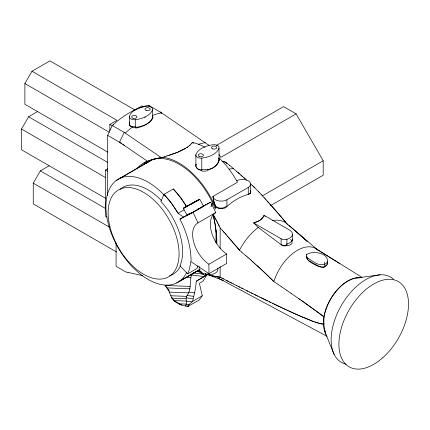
<?xml version="1.0" encoding="UTF-8"?>
<svg xmlns="http://www.w3.org/2000/svg" width="430" height="430" viewBox="0 0 430 430"><rect width="100%" height="100%" fill="white"/><g stroke="black" fill="none" stroke-linecap="round" stroke-linejoin="round"><path stroke-width="0.64" d="M236.736 180.772A8.149 4.703 0 0 1 248.26 180.772A8.149 4.703 0 0 1 248.26 187.426L226.938 199.735L226.938 206.475A56.722 32.75 -60 0 1 248.26 194.446L250.169 193.387A7.235 3.703 25.1 0 0 250.443 192.957A7.584 3.908 26.9 0 0 250.701 192.215A6.724 3.424 30.6 0 0 250.652 191.963L250.647 184.099M190.388 286.439L165.174 285.456L168.399 290.003L171.683 297.818L175.01 301.693L180.079 304.564L185.346 306.031C187.958 303.075 184.669 298.737 187.034 295.469C192.043 289.175 188.888 280.602 192.033 273.888M216.693 243.858L216.618 235.769L215.978 230.501A59.652 24.354 71.6 0 0 213.119 214.769M190.581 213.468L187.104 215.22L183.287 208.373L184.62 207.507M187.905 214.871L187.114 215.199L188.437 214.35M202.202 206.938L203.524 206.061L199.719 199.224L196.241 200.971M306.262 256.726L306.509 256.205A1.672 1.032 3.8 0 0 306.396 256.344C307.036 262.042 314.765 264.525 319.377 266.487M185.346 306.031L187.98 306.37L189.119 304.58L192.602 301.365C194.07 294.743 195.983 288.181 196.214 281.274L208.115 273.996M215.468 207.158L215.742 206.545L214.167 202.535M107.661 195.338L107.661 135.316L112.289 125.506A86.204 49.772 -60 0 1 148.603 105.275L161.503 112.821L208.518 145.06M112.289 125.506L124.2 132.381L119.519 142.163L147.522 161.282A62.844 52.406 -74.7 0 1 161.449 157.719A62.801 52.369 -74.7 0 0 147.533 161.331A60.974 35.201 60 0 0 136.976 168.684M107.71 152.091L24.881 104.27L24.881 83.538L31.976 71.251L49.928 60.883L135.068 110.042M105.484 198.262L21.5 149.774L21.5 129.043L28.595 116.756L37.861 111.408M116.498 251.948L33.25 203.884L33.25 183.153L40.339 170.866L49.031 165.851M207.824 274.534L206.706 275.216L203.111 281.091L199.391 283.241L202.272 295.786L199.009 300.167L187.98 306.37M319.571 266.546C322.833 268.406 328.762 265.788 327.235 261.65M327.031 264.633L327.558 263.246L327.246 261.676M199.719 199.219L192.457 203.498M202.374 206.594L203.535 206.067L196.268 210.34M250.169 193.387L250.636 192.258L250.47 190.963M205.04 147.345A60.974 35.201 60 0 0 192.484 142.48L190.984 144.141M191.753 143.319L192 143.04M326.623 265.159L324.51 266.788A1.72 0.973 -0.9 0 1 323.79 267.035M190.705 144.421L189.232 145.781M190.146 144.964L189.544 145.507M189.232 145.781L187.19 147.372M192.737 203.342L183.287 208.378L187.297 205.943M187.114 215.199L189.915 213.479M360.711 277.785A34.583 19.968 -60 0 0 323.914 316.749L323.914 323.666L322.994 323.973A11.916 6.842 60.3 0 1 322.28 323.973A19.527 11.212 60.2 0 1 321.28 323.86L313.158 321.43M306.778 254.302C305.112 256.731 309.406 258.919 310.981 260.252A35.502 20.495 0 0 0 314.206 262.117C319.313 266.589 332.245 265.369 325.757 256.404A13.862 8.003 0 0 0 320.877 253.587C316.329 252.125 311.073 252.012 306.778 254.302L306.778 254.829M187.55 147.108L187.899 146.85M186.814 147.63L187.179 147.377M186.803 147.635L178.348 151.973M197.107 270.803L205.024 275.383L206.808 274.243A42.334 1.204 -31.2 0 0 207.303 274.12M185.615 148.409L177.81 152.188M198.434 200.057L199.708 199.219L193.532 202.449M184.97 207.298L186.206 206.572M198.036 200.299L196.8 201.025M188.786 214.145L189.162 213.92M201.853 207.142L200.617 207.867M116.009 180.707L150.898 160.444L119.142 178.708M189.576 213.678L190.022 213.414M176.703 282.951L199.767 269.599M109.865 130.715L109.865 124.41L116.96 120.319L31.976 71.251M134.912 109.951L142.007 105.855L143.668 106.817M113.805 124.7L112.085 125.694L109.865 124.41M107.113 217.198L105.452 216.236L105.452 170.087L107.753 168.759M216.333 145.458L283.585 106.635L296.125 113.869L323.193 160.755L323.193 175.236L270.438 205.696M296.125 113.869L220.757 157.385L219.106 154.526M186.674 206.798L180.804 197.929L173.322 188.974L164.013 194.349L160.831 201.385A50.154 28.96 60 0 1 179.966 265.783L187.652 273.894L196.962 268.519A61.92 35.749 60 0 0 198.036 265.788M184.088 209.829L178.063 213.307A61.92 35.749 60 0 0 164.013 194.349L171.495 203.304L178.063 213.307L183.513 217.075M202.444 206.427L210.743 202.121L215.769 212.587A25.08 14.48 60 0 0 211.388 231.673A25.08 14.48 60 0 0 226.637 253.996L226.707 263.44L208.975 273.673L191.044 261.693A67.085 38.732 60 0 0 179.966 219.123L188.985 213.914M179.966 219.123L193.011 212.361L210.743 202.121M208.975 273.673L208.899 264.23A25.08 14.48 60 0 1 193.656 241.907A25.08 14.48 60 0 1 198.036 222.826L215.769 212.587M262.322 195.903L323.193 160.755M208.899 264.23L226.637 253.996M196.214 281.274L206.706 275.216M192.602 301.365L202.272 295.786M200.014 269.416L179.864 281L199.843 269.524M187.179 206.013L188.802 205.088M190.995 212.855L191.517 212.56M187.7 205.712L188.243 205.406M194.768 202.191L195.306 201.885M198.579 209.034L199.122 208.727M188.695 205.148L190.554 204.1M189.372 204.761L189.958 204.433M193.049 203.164L193.634 202.836M193.188 211.608L193.774 211.275M196.865 210.007L197.451 209.679M190.275 204.255L193.629 202.396M196.548 210.184L191.087 213.199M191.855 203.831L190.657 204.497M191.748 203.433L192.941 202.772M195.075 211.012L193.882 211.673M194.107 202.132L194.666 201.826M188.34 205.771L188.904 205.465M197.918 208.975L198.483 208.668M192.156 212.619L192.715 212.307M195.193 201.536L195.913 201.149M187.813 206.061L184.448 207.846M191.629 212.904L188.265 214.688M200.057 207.814L200.53 207.561M205.024 275.383L207.593 274.001M201.401 207.099L200.982 207.319L201.509 207.045M184.088 208.029L183.314 208.378M202.734 206.411L203.524 206.061M177.268 152.403L177.719 152.225M177.171 152.435L174.456 153.435M176.623 152.645L169.678 155.058M173.784 153.671L170.269 154.864M169.087 155.257L169.759 155.036M167.899 155.644L169.162 155.23M164.4 156.773L161.449 157.735L124.2 132.381M166.716 156.025L167.969 155.622M164.373 156.783L166.77 156.009M356.685 277.957L380.093 274.829M186.023 277.232L190.657 277.414M166.926 287.917L189.995 288.815M169.307 292.12L188.458 292.862M170.796 295.749L186.631 296.367M171.683 297.818L171.995 298.167L185.986 298.71M171.995 298.167L174.123 300.591L186.125 301.059L192.006 301.849M174.123 300.591L179.423 303.833L186.405 304.101M220.542 208.598L220.595 208.604A7.305 6.337 0.4 0 0 222.041 208.588M193.366 272.905L203.782 274.259M191.35 274.953L203.949 276.587M188.689 292.088L194.752 292.878M187.034 295.469L193.844 296.356M186.324 297.866L192.936 298.726M186.47 304.236L189.119 304.58M180.079 304.564L181.637 304.768M213.393 276.065A97.331 39.721 71.5 0 0 216.854 276.452L220.144 277.242L228.319 281.397M219.94 277.21L217.489 276.667M213.409 276.13L206.427 274.098M142.803 275.684L128.027 272.426M128.027 272.426L125.754 271.921L116.084 266.337L116.084 243.127M186.523 305.891L188.356 306.316M319.882 323.57L314.701 321.989M319.716 266.584L317.668 265.912M207.007 274.313L212.42 275.931L216.86 276.485A37.77 21.806 -60 0 0 223.294 280.419M313.491 321.554L298.506 315.394M312.685 321.258L300.135 316.109M221.708 279.903L206.524 274.13M205.384 273.69L205.766 273.84M197.623 270.626L201.24 272.039L198.37 270.852M205.287 273.652L205.669 273.808M317.308 265.772L315.905 265.176M200.385 271.69L200.67 271.808M198.085 270.733L198.38 270.857M299.484 315.824L281.397 307.552M297.694 315.034L295.254 313.943M294.437 313.577L291.997 312.47M290.368 311.728L291.18 312.099M288.734 310.976L289.551 311.352M287.106 310.223L287.923 310.6M286.294 309.842L283.031 308.321M279.769 306.778L280.586 307.165M282.306 307.977L259.365 296.915M278.952 306.391L275.689 304.838M274.06 304.058L274.872 304.445M272.426 303.274L273.243 303.666M269.164 301.693L270.793 302.483M267.53 300.903L260.999 297.716M257.731 296.109L254.463 294.496M259.618 297.039L251.201 292.878M249.679 292.126L241.397 287.987M249.567 292.067L253.007 293.776M246.299 290.438L247.933 291.255M238.129 286.348L243.02 288.799M233.081 283.805L236.489 285.525M236.382 285.466L239.693 287.132M226.551 280.5L231.587 283.048M229.803 282.144L233.221 283.875M221.778 278.076L223.412 278.909M327.053 336.314L221.477 279.806M24.881 83.538L109.29 132.268M107.661 135.316L121.265 143.357M286.923 239.306A5.015 2.897 0 0 1 281.118 238.768L253.593 222.874C257.833 221.907 262.359 219.617 264.09 215.36L289.503 230.034A10.04 5.794 0 0 1 286.923 239.306L286.923 245.455M28.595 116.756L107.796 162.486M105.452 170.087L107.672 171.366M21.5 129.043L105.329 177.439M40.339 170.866L105.672 208.582M33.25 183.153L109.564 227.212M179.423 303.833L181.541 305.123M315.158 248.212L339.894 263.622M317.044 249.405L362.103 277.42M192.484 142.48L193.677 143.298M123.018 144.555L124.77 145.749M281.682 286.88L286.391 290.094M281.682 286.88L273.84 281.564L261.628 269.787M286.385 290.089L291.088 293.325M291.083 293.319L300.479 299.839M298.914 298.748L299.699 299.291M301.263 300.387L303.612 302.032M300.419 299.796L313.771 309.272M304.392 302.586L323.914 316.749L316.114 310.971M314.556 309.837L315.335 310.406M265.192 216.462L264.09 215.36L262.585 217.87L260.36 219.961A16.227 9.369 0 0 1 258.193 221.251L253.593 222.874L258.215 227.459L281.118 244.686L281.118 238.768M208.518 145.06L209.093 145.501M309.928 261.601L307.181 258.941M229.684 165.459L225.788 162.293L226.965 163.916M229.674 165.453L236.468 171.183M317.48 249.76L286.767 223.595L282.118 218.021M287.869 224.53L286.767 223.595A43.855 25.322 -60 0 0 272.394 220.611M288.955 225.454L290.073 226.406M290.046 226.39L291.169 227.346M291.142 227.325L292.266 228.292M241.628 252.066L246.014 255.855M241.644 252.077L239.451 250.201L226.244 234.769M292.233 228.26L293.367 229.238M293.325 229.201L294.464 230.184M294.416 230.141L295.555 231.136M295.507 231.087L296.652 232.087M245.976 255.818L247.105 256.801M296.592 232.033L297.748 233.038M247.062 256.764L248.196 257.753M236.435 171.156L239.376 173.742M297.684 232.985L298.839 234.001M248.142 257.71L249.282 258.704M237.876 172.419L242.262 176.305M298.769 233.936L302.113 236.892M249.228 258.656L250.373 259.661M299.855 234.893L303.204 237.86M250.308 259.607L251.459 260.623M251.394 260.564L253.63 262.547M240.746 174.951L245.132 178.88M252.475 261.521L254.716 263.515M303.112 237.779L307.482 241.719M254.635 263.445L255.796 264.488M243.606 177.504L246.557 180.165M304.198 238.752L305.821 240.209M255.71 264.407L256.882 265.46M257.328 265.864L261.134 269.336M256.791 265.38L257.93 266.412M306.902 241.187L307.439 241.681M258.403 266.837L259.478 267.815M260.016 268.309L263.294 271.33M250.701 183.959L252.19 185.335M252.114 185.266L254.952 187.921M263.767 271.776L266.971 274.797M253.517 186.577L258.279 191.328M267.503 275.302L269.094 276.839M269.626 277.355L273.84 281.564A36.545 21.102 -60 0 1 294.996 251.846A36.545 21.102 -60 0 1 318.614 250.84M160.17 111.956L161.035 112.837M161.32 113.128L161.61 113.423M148.603 105.275L149.522 106.215M258.258 191.307L259.263 192.393M259.225 192.35L261.236 194.537M261.155 194.446L262.225 195.618M262.117 195.494L264.208 197.778M264.047 197.601L265.197 198.864M265.009 198.655L266.186 199.955M265.971 199.713L268.847 202.895M267.175 201.047L270.131 204.325M218.795 225.212L220.144 227.932L222.649 230.722M269.803 203.96L271.11 205.416M270.76 205.024L273.62 208.238M222.589 230.657L225.637 234.081M271.712 206.094L272.668 207.163M223.202 231.34L224.422 232.711M273.05 207.599L281.5 217.3M225.143 233.522L226.384 234.925M274.017 208.684L278.748 214.092M227.459 236.145L228.067 236.839M228.674 237.527L229.276 238.22M229.883 238.913L231.695 241.004M279.301 214.731L285.912 222.557M232.297 241.703L232.893 242.402M233.495 243.1L234.097 243.805M234.694 244.509L235.291 245.213M235.887 245.922L236.484 246.632M237.08 247.341L239.451 250.201A43.855 25.322 -60 0 1 258.215 227.459M168.399 290.003L169.092 290.9M174.483 301.005L175.01 301.693M164.975 285.068L169.071 290.825M213.307 214.538L213.791 215.457M213.769 215.414L214.264 216.354M214.231 216.295L214.731 217.252M214.694 217.177L215.199 218.144M215.156 218.064L215.661 219.037M215.613 218.951L216.118 219.934M216.07 219.837L216.58 220.821M216.526 220.724L217.483 222.606M216.983 221.617L217.935 223.493M217.892 223.412L218.381 224.385M218.343 224.309L219.268 226.158M193.011 212.361L198.036 222.826M324.618 331.154L334.148 354.411M171.973 297.614L172.462 298.829M213.103 197.902L213.968 201.917L215.742 206.545A7.751 6.187 -4.7 0 0 226.605 206.206M250.486 191.017L250.523 191.156A6.568 3.3 31.9 0 1 250.599 191.366A8.143 4.128 31.1 0 1 250.663 191.968M213.963 201.896L213.022 196.381L237.489 182.255A60.974 35.201 60 0 0 219.047 157.885M213.087 197.719L213.022 196.381A8.149 4.703 0 0 0 218.031 200.751A8.149 4.703 0 0 0 226.938 199.735M292.438 234.339L292.443 240.504M324.51 262.09L324.51 267.315M248.26 187.426L248.26 194.446M220.144 227.932L220.144 248.588M220.144 266.584L220.144 277.242M201.804 170.361A5.278 3.768 19.9 0 1 195.881 164.883L195.881 154.698A21.941 12.669 0 0 1 213.124 144.743A5.015 2.897 0 0 1 219.02 148.151L219.02 160.309A5.343 3.967 18.8 0 0 218.644 158.068M213.113 214.737A59.673 24.36 71.6 0 1 215.978 230.501L215.978 242.977M219.02 148.151A21.941 12.669 0 0 1 201.783 158.1L201.783 170.264M135.299 127.022A4.977 3.494 -3.8 0 1 132.558 126.974A4.999 3.306 -8.7 0 1 129.403 123.41L129.387 116.304A21.941 12.669 0 0 1 146.625 106.35A5.015 2.897 0 0 1 152.521 109.757L152.521 117.008A4.966 2.628 11.2 0 0 152.311 115.627M152.521 109.757A21.941 12.669 0 0 1 135.283 119.712L135.283 126.963M215.978 230.501A60.974 35.201 60 0 1 216.774 243.294M229.061 169.13A68.805 39.727 -60 0 1 233.554 168.641M249.964 193.516A8.256 4.117 22.2 0 1 248.131 194.328M227.018 206.534A7.993 6.783 -0.1 0 1 222.224 208.765M218.408 208.211A7.917 7.181 -3.6 0 1 215.715 206.567M211.06 206.395A63.645 38.566 -84.2 0 1 212.49 203.379M142.755 165.061A60.974 35.201 60 0 1 146.458 161.47M161.503 157.246A60.974 35.201 60 0 1 215.935 208.303M211.028 206.352A63.565 38.571 -84.2 0 1 212.458 203.342M286.702 245.148A4.983 3.101 -0.4 0 1 281.258 244.589M280.983 244.777A4.988 3.73 -1.7 0 0 286.966 245.514A9.944 4.843 19.2 0 0 290.712 239.311M292.583 239.171A9.928 5.203 -4.4 0 1 286.079 244.283M346.091 364.178A49.213 28.418 -60 0 1 340.716 306.59A49.213 28.418 -60 0 1 393.488 279.247M326.101 334.449A34.373 19.845 -60 0 1 330.923 298.705A34.373 19.845 -60 0 1 359.63 277.871M325.542 332.073A33.739 19.479 -60 0 1 323.914 323.666M323.94 323.715A5.875 3.376 60.3 0 1 322.747 323.951L322.667 323.983A16.738 9.61 60.3 0 1 321.629 323.908L321.054 323.817A37.163 21.339 60.3 0 1 320.076 323.618M222.17 161.32A50.159 40.952 60 0 1 225.788 162.298A50.122 40.92 60 0 0 222.1 161.304M218.886 158.122A5.37 4.128 11.3 0 1 219.026 160.315M216.58 164.523A21.763 16.173 11.8 0 0 218.994 160.304A21.747 16.367 21.8 0 1 217.096 164.803M207.722 169.732A20.344 15.346 23 0 0 216.817 164.647A20.334 15.168 23.7 0 1 207.695 169.683M208.206 170.597A21.763 16.082 22.8 0 1 201.939 171.097M207.405 169.205A21.747 14.545 17.9 0 1 201.616 169.382M201.751 170.113A5.262 3.612 14.3 0 1 195.892 164.889A21.575 14.803 19.5 0 1 196.037 164.341M196.01 164.916A21.602 14.12 7.6 0 1 196.236 164.416M198.144 144.448A80.802 46.655 -60 0 1 205.33 142.663M146.383 163.325A59.56 34.389 60 0 1 215.339 209.044M201.783 158.1A5.015 2.897 0 0 1 195.881 154.698M125.409 132.94A86.204 49.772 -60 0 1 132.585 126.915M152.317 115.525A86.204 49.772 -60 0 1 161.503 112.821M135.262 126.893A4.966 3.354 -3.6 0 1 132.617 126.861M132.596 126.893A4.999 3.3 -4.8 0 1 129.333 123.41A21.882 15.045 10 0 1 129.591 122.582M129.446 123.426A21.946 14.953 6.7 0 1 129.747 122.625M152.967 117.019A21.812 11.212 -1.5 0 1 135.455 127.414M152.43 115.622A4.977 2.661 8.4 0 1 152.5 117.003M152.725 117.014A21.812 12.148 -5.2 0 1 135.735 128.135M135.283 119.712A5.015 2.897 0 0 1 129.387 116.304M186.77 272.249A59.56 34.389 60 0 1 131.596 266.041A59.56 34.389 60 0 1 109.225 189.496A59.56 34.389 60 0 1 164.26 195.247M250.147 193.409A9.24 4.703 23.5 0 1 250.018 193.548M219.268 208.486A7.482 6.74 -1.8 0 1 218.494 208.26M220.536 208.663A7.262 6.466 -0.6 0 1 219.273 208.464M307.337 258.887A8.32 5.117 2.8 0 1 306.16 256.699M316.308 264.81A34.287 22.215 -3.6 0 1 310.347 261.359M323.548 267.256A8.014 4.854 -1.4 0 1 319.705 266.595M145.007 117.632A2.634 1.521 0 0 1 145.125 116.863M217.752 267.981A9.406 5.837 4.1 0 1 208.066 274.593A9.406 5.837 4.1 0 1 199.611 266.6M173.322 188.974A61.92 35.749 60 0 1 186.615 206.642M190.694 261.816A61.92 35.749 60 0 1 187.652 273.894M180.611 265.794A50.154 28.96 60 0 1 169.501 275.764M120.094 189.426A50.154 28.96 60 0 1 161.32 200.455M382.705 357.808A49.213 28.418 -60 0 0 398.309 281.569A49.213 28.418 -60 0 0 340.082 333.196A49.213 28.418 -60 0 0 382.705 357.808M199.488 156.579A2.634 1.521 0 0 0 203.438 155.262A2.634 1.521 0 0 0 199.488 153.945A2.634 1.521 0 0 0 199.488 156.579M212.785 148.898A2.634 1.521 0 0 0 216.736 147.581A2.634 1.521 0 0 0 212.785 146.264A2.634 1.521 0 0 0 212.785 148.898M146.286 110.51A2.634 1.521 0 0 0 150.237 109.193A2.634 1.521 0 0 0 146.286 107.876A2.634 1.521 0 0 0 146.286 110.51M132.988 118.185A2.634 1.521 0 0 0 136.939 116.869A2.634 1.521 0 0 0 132.988 115.552A2.634 1.521 0 0 0 132.988 118.185M108.903 221.708A50.154 28.96 60 0 0 167.281 277.495A50.154 28.96 60 0 0 154.655 200.783A50.154 28.96 60 0 0 108.903 221.708"/></g></svg>
